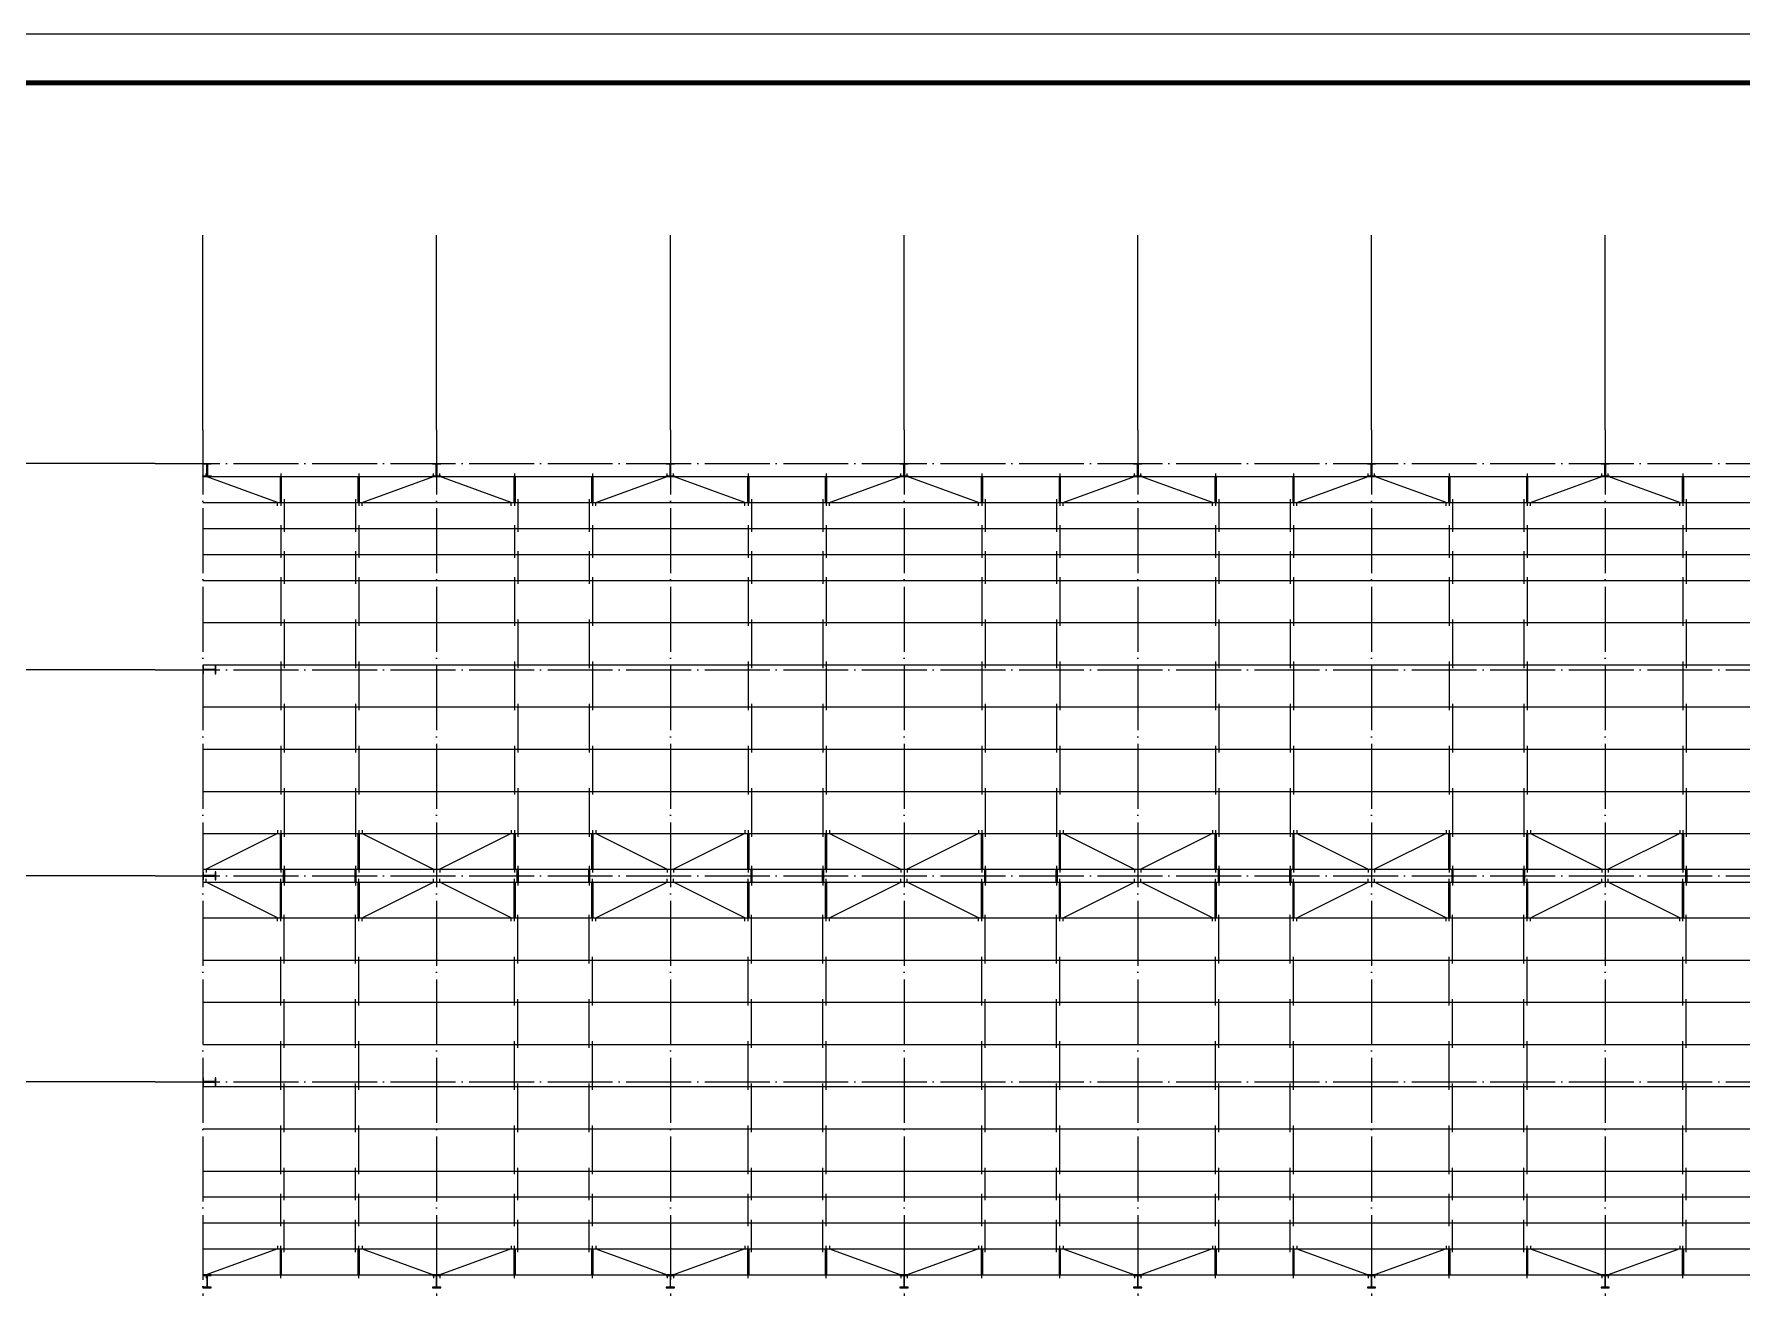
# Model space of a CAD drawing. Extents: x -307088 to 5640332, y -3541089 to -2181377.
# Drawn here: x 5487258 to 5539873, y -3386723 to -3348089 of the extents above; entities that cross this region are included whole.
import ezdxf

# ---------------------------------------------------------------- set-up
doc = ezdxf.new("R2010")
doc.units = 0
doc.header["$LTSCALE"] = 100
doc.header["$MEASUREMENT"] = 0
doc.linetypes.add('DOTE', pattern=[2.42, 2, -0.2, 0.02, -0.2])
doc.layers.get('0').update_dxf_attribs({"linetype": 'CONTINUOUS'})
for name, color, linetype in [('90', 4, 'CONTINUOUS'), ('AXIS', 3, 'CONTINUOUS'), ('COLUMN', 2, 'CONTINUOUS'), ('DOTE', 1, 'DOTE'), ('PUB_TITLE', 4, 'CONTINUOUS')]:
    doc.layers.add(name, color=color, linetype=linetype)

msp = doc.modelspace()

# ---------------------------------------------------------------- linework, layer by layer
for p, q in [((5494859.4, -3361623.3), (5494859.4, -3362623.3)), ((5497259.4, -3361623.3), (5497259.4, -3362623.3)), ((5502059.4, -3361623.3), (5502059.4, -3362623.3)), ((5504459.4, -3361623.3), (5504459.4, -3362623.3)), ((5509259.4, -3361623.3), (5509259.4, -3362623.3)), ((5511659.4, -3361623.3), (5511659.4, -3362623.3)), ((5516459.4, -3361623.3), (5516459.4, -3362623.3)), ((5518859.4, -3361623.3), (5518859.4, -3362623.3)), ((5523659.4, -3361623.3), (5523659.4, -3362623.3)), ((5526059.4, -3361623.3), (5526059.4, -3362623.3)), ((5530859.4, -3361623.3), (5530859.4, -3362623.3)), ((5533259.4, -3361623.3), (5533259.4, -3362623.3)), ((5538059.4, -3361623.3), (5538059.4, -3362623.3)), ((5494959.4, -3362423.3), (5494959.4, -3363423.3)), ((5497159.4, -3362423.3), (5497159.4, -3363423.3)), ((5502159.4, -3362423.3), (5502159.4, -3363423.3)), ((5504359.4, -3362423.3), (5504359.4, -3363423.3)), ((5509359.4, -3362423.3), (5509359.4, -3363423.3)), ((5511559.4, -3362423.3), (5511559.4, -3363423.3)), ((5516559.4, -3362423.3), (5516559.4, -3363423.3)), ((5518759.4, -3362423.3), (5518759.4, -3363423.3)), ((5523759.4, -3362423.3), (5523759.4, -3363423.3)), ((5525959.4, -3362423.3), (5525959.4, -3363423.3)), ((5530959.4, -3362423.3), (5530959.4, -3363423.3)), ((5533159.4, -3362423.3), (5533159.4, -3363423.3)), ((5538159.4, -3362423.3), (5538159.4, -3363423.3)), ((5494859.4, -3363223.3), (5494859.4, -3364223.3)), ((5497259.4, -3363223.3), (5497259.4, -3364223.3)), ((5502059.4, -3363223.3), (5502059.4, -3364223.3)), ((5504459.4, -3363223.3), (5504459.4, -3364223.3)), ((5509259.4, -3363223.3), (5509259.4, -3364223.3)), ((5511659.4, -3363223.3), (5511659.4, -3364223.3)), ((5516459.4, -3363223.3), (5516459.4, -3364223.3)), ((5518859.4, -3363223.3), (5518859.4, -3364223.3)), ((5523659.4, -3363223.3), (5523659.4, -3364223.3)), ((5526059.4, -3363223.3), (5526059.4, -3364223.3)), ((5530859.4, -3363223.3), (5530859.4, -3364223.3)), ((5533259.4, -3363223.3), (5533259.4, -3364223.3)), ((5538059.4, -3363223.3), (5538059.4, -3364223.3)), ((5494959.4, -3364023.3), (5494959.4, -3365023.3)), ((5497159.4, -3364023.3), (5497159.4, -3365023.3)), ((5502159.4, -3364023.3), (5502159.4, -3365023.3)), ((5504359.4, -3364023.3), (5504359.4, -3365023.3)), ((5509359.4, -3364023.3), (5509359.4, -3365023.3)), ((5511559.4, -3364023.3), (5511559.4, -3365023.3)), ((5516559.4, -3364023.3), (5516559.4, -3365023.3)), ((5518759.4, -3364023.3), (5518759.4, -3365023.3)), ((5523759.4, -3364023.3), (5523759.4, -3365023.3)), ((5525959.4, -3364023.3), (5525959.4, -3365023.3)), ((5530959.4, -3364023.3), (5530959.4, -3365023.3)), ((5533159.4, -3364023.3), (5533159.4, -3365023.3)), ((5538159.4, -3364023.3), (5538159.4, -3365023.3)), ((5494859.4, -3364823.3), (5494859.4, -3366323.3)), ((5497259.4, -3364823.3), (5497259.4, -3366323.3)), ((5502059.4, -3364823.3), (5502059.4, -3366323.3)), ((5504459.4, -3364823.3), (5504459.4, -3366323.3)), ((5509259.4, -3364823.3), (5509259.4, -3366323.3)), ((5511659.4, -3364823.3), (5511659.4, -3366323.3)), ((5516459.4, -3364823.3), (5516459.4, -3366323.3)), ((5518859.4, -3364823.3), (5518859.4, -3366323.3)), ((5523659.4, -3364823.3), (5523659.4, -3366323.3)), ((5526059.4, -3364823.3), (5526059.4, -3366323.3)), ((5530859.4, -3364823.3), (5530859.4, -3366323.3)), ((5533259.4, -3364823.3), (5533259.4, -3366323.3)), ((5538059.4, -3364823.3), (5538059.4, -3366323.3)), ((5494959.4, -3366123.3), (5494959.4, -3367623.3)), ((5497159.4, -3366123.3), (5497159.4, -3367623.3)), ((5502159.4, -3366123.3), (5502159.4, -3367623.3)), ((5504359.4, -3366123.3), (5504359.4, -3367623.3)), ((5509359.4, -3366123.3), (5509359.4, -3367623.3)), ((5511559.4, -3366123.3), (5511559.4, -3367623.3)), ((5516559.4, -3366123.3), (5516559.4, -3367623.3)), ((5518759.4, -3366123.3), (5518759.4, -3367623.3)), ((5523759.4, -3366123.3), (5523759.4, -3367623.3)), ((5525959.4, -3366123.3), (5525959.4, -3367623.3)), ((5530959.4, -3366123.3), (5530959.4, -3367623.3)), ((5533159.4, -3366123.3), (5533159.4, -3367623.3)), ((5538159.4, -3366123.3), (5538159.4, -3367623.3)), ((5494859.4, -3367423.3), (5494859.4, -3368923.3)), ((5497259.4, -3367423.3), (5497259.4, -3368923.3)), ((5502059.4, -3367423.3), (5502059.4, -3368923.3)), ((5504459.4, -3367423.3), (5504459.4, -3368923.3)), ((5509259.4, -3367423.3), (5509259.4, -3368923.3)), ((5511659.4, -3367423.3), (5511659.4, -3368923.3)), ((5516459.4, -3367423.3), (5516459.4, -3368923.3)), ((5518859.4, -3367423.3), (5518859.4, -3368923.3)), ((5523659.4, -3367423.3), (5523659.4, -3368923.3)), ((5526059.4, -3367423.3), (5526059.4, -3368923.3)), ((5530859.4, -3367423.3), (5530859.4, -3368923.3)), ((5533259.4, -3367423.3), (5533259.4, -3368923.3)), ((5538059.4, -3367423.3), (5538059.4, -3368923.3)), ((5494959.4, -3368723.3), (5494959.4, -3370223.3)), ((5497159.4, -3368723.3), (5497159.4, -3370223.3)), ((5502159.4, -3368723.3), (5502159.4, -3370223.3)), ((5504359.4, -3368723.3), (5504359.4, -3370223.3)), ((5509359.4, -3368723.3), (5509359.4, -3370223.3)), ((5511559.4, -3368723.3), (5511559.4, -3370223.3)), ((5516559.4, -3368723.3), (5516559.4, -3370223.3)), ((5518759.4, -3368723.3), (5518759.4, -3370223.3)), ((5523759.4, -3368723.3), (5523759.4, -3370223.3)), ((5525959.4, -3368723.3), (5525959.4, -3370223.3)), ((5530959.4, -3368723.3), (5530959.4, -3370223.3)), ((5533159.4, -3368723.3), (5533159.4, -3370223.3)), ((5538159.4, -3368723.3), (5538159.4, -3370223.3)), ((5494859.4, -3370023.3), (5494859.4, -3371523.3)), ((5497259.4, -3370023.3), (5497259.4, -3371523.3)), ((5502059.4, -3370023.3), (5502059.4, -3371523.3)), ((5504459.4, -3370023.3), (5504459.4, -3371523.3)), ((5509259.4, -3370023.3), (5509259.4, -3371523.3)), ((5511659.4, -3370023.3), (5511659.4, -3371523.3)), ((5516459.4, -3370023.3), (5516459.4, -3371523.3)), ((5518859.4, -3370023.3), (5518859.4, -3371523.3)), ((5523659.4, -3370023.3), (5523659.4, -3371523.3)), ((5526059.4, -3370023.3), (5526059.4, -3371523.3)), ((5530859.4, -3370023.3), (5530859.4, -3371523.3)), ((5533259.4, -3370023.3), (5533259.4, -3371523.3)), ((5538059.4, -3370023.3), (5538059.4, -3371523.3)), ((5494959.4, -3371323.3), (5494959.4, -3372823.3)), ((5497159.4, -3371323.3), (5497159.4, -3372823.3)), ((5502159.4, -3371323.3), (5502159.4, -3372823.3)), ((5504359.4, -3371323.3), (5504359.4, -3372823.3)), ((5509359.4, -3371323.3), (5509359.4, -3372823.3)), ((5511559.4, -3371323.3), (5511559.4, -3372823.3)), ((5516559.4, -3371323.3), (5516559.4, -3372823.3)), ((5518759.4, -3371323.3), (5518759.4, -3372823.3)), ((5523759.4, -3371323.3), (5523759.4, -3372823.3)), ((5525959.4, -3371323.3), (5525959.4, -3372823.3)), ((5530959.4, -3371323.3), (5530959.4, -3372823.3)), ((5533159.4, -3371323.3), (5533159.4, -3372823.3)), ((5538159.4, -3371323.3), (5538159.4, -3372823.3)), ((5494859.4, -3372623.3), (5494859.4, -3373923.3)), ((5497259.4, -3372623.3), (5497259.4, -3373923.3)), ((5502059.4, -3372623.3), (5502059.4, -3373923.3)), ((5504459.4, -3372623.3), (5504459.4, -3373923.3)), ((5509259.4, -3372623.3), (5509259.4, -3373923.3)), ((5511659.4, -3372623.3), (5511659.4, -3373923.3)), ((5516459.4, -3372623.3), (5516459.4, -3373923.3)), ((5518859.4, -3372623.3), (5518859.4, -3373923.3)), ((5523659.4, -3372623.3), (5523659.4, -3373923.3)), ((5526059.4, -3372623.3), (5526059.4, -3373923.3)), ((5530859.4, -3372623.3), (5530859.4, -3373923.3)), ((5533259.4, -3372623.3), (5533259.4, -3373923.3)), ((5538059.4, -3372623.3), (5538059.4, -3373923.3)), ((5494859.4, -3375423.3), (5494859.4, -3374123.3)), ((5494959.2, -3373723.3), (5494959.2, -3374323.3)), ((5497159.4, -3373723.3), (5497159.4, -3374323.3)), ((5497259.4, -3375423.3), (5497259.4, -3374123.3)), ((5502059.4, -3375423.3), (5502059.4, -3374123.3)), ((5502159.2, -3373723.3), (5502159.2, -3374323.3)), ((5504359.4, -3373723.3), (5504359.4, -3374323.3)), ((5504459.4, -3375423.3), (5504459.4, -3374123.3)), ((5509259.4, -3375423.3), (5509259.4, -3374123.3)), ((5509359.2, -3373723.3), (5509359.2, -3374323.3)), ((5511559.4, -3373723.3), (5511559.4, -3374323.3)), ((5511659.4, -3375423.3), (5511659.4, -3374123.3)), ((5516459.4, -3375423.3), (5516459.4, -3374123.3)), ((5516559.2, -3373723.3), (5516559.2, -3374323.3)), ((5518759.4, -3373723.3), (5518759.4, -3374323.3)), ((5518859.4, -3375423.3), (5518859.4, -3374123.3)), ((5523659.4, -3375423.3), (5523659.4, -3374123.3)), ((5523759.2, -3373723.3), (5523759.2, -3374323.3)), ((5525959.4, -3373723.3), (5525959.4, -3374323.3)), ((5526059.4, -3375423.3), (5526059.4, -3374123.3)), ((5530859.4, -3375423.3), (5530859.4, -3374123.3)), ((5530959.2, -3373723.3), (5530959.2, -3374323.3)), ((5533159.4, -3373723.3), (5533159.4, -3374323.3)), ((5533259.4, -3375423.3), (5533259.4, -3374123.3)), ((5538059.4, -3375423.3), (5538059.4, -3374123.3)), ((5538159.2, -3373723.3), (5538159.2, -3374323.3)), ((5494959.4, -3376723.3), (5494959.4, -3375223.3)), ((5497159.4, -3376723.3), (5497159.4, -3375223.3)), ((5502159.4, -3376723.3), (5502159.4, -3375223.3)), ((5504359.4, -3376723.3), (5504359.4, -3375223.3)), ((5509359.4, -3376723.3), (5509359.4, -3375223.3)), ((5511559.4, -3376723.3), (5511559.4, -3375223.3)), ((5516559.4, -3376723.3), (5516559.4, -3375223.3)), ((5518759.4, -3376723.3), (5518759.4, -3375223.3)), ((5523759.4, -3376723.3), (5523759.4, -3375223.3)), ((5525959.4, -3376723.3), (5525959.4, -3375223.3)), ((5530959.4, -3376723.3), (5530959.4, -3375223.3)), ((5533159.4, -3376723.3), (5533159.4, -3375223.3)), ((5538159.4, -3376723.3), (5538159.4, -3375223.3)), ((5494859.4, -3378023.3), (5494859.4, -3376523.3)), ((5497259.4, -3378023.3), (5497259.4, -3376523.3)), ((5502059.4, -3378023.3), (5502059.4, -3376523.3)), ((5504459.4, -3378023.3), (5504459.4, -3376523.3)), ((5509259.4, -3378023.3), (5509259.4, -3376523.3)), ((5511659.4, -3378023.3), (5511659.4, -3376523.3)), ((5516459.4, -3378023.3), (5516459.4, -3376523.3)), ((5518859.4, -3378023.3), (5518859.4, -3376523.3)), ((5523659.4, -3378023.3), (5523659.4, -3376523.3)), ((5526059.4, -3378023.3), (5526059.4, -3376523.3)), ((5530859.4, -3378023.3), (5530859.4, -3376523.3)), ((5533259.4, -3378023.3), (5533259.4, -3376523.3)), ((5538059.4, -3378023.3), (5538059.4, -3376523.3)), ((5494959.4, -3379323.3), (5494959.4, -3377823.3)), ((5497159.4, -3379323.3), (5497159.4, -3377823.3)), ((5502159.4, -3379323.3), (5502159.4, -3377823.3)), ((5504359.4, -3379323.3), (5504359.4, -3377823.3)), ((5509359.4, -3379323.3), (5509359.4, -3377823.3)), ((5511559.4, -3379323.3), (5511559.4, -3377823.3)), ((5516559.4, -3379323.3), (5516559.4, -3377823.3)), ((5518759.4, -3379323.3), (5518759.4, -3377823.3)), ((5523759.4, -3379323.3), (5523759.4, -3377823.3)), ((5525959.4, -3379323.3), (5525959.4, -3377823.3)), ((5530959.4, -3379323.3), (5530959.4, -3377823.3)), ((5533159.4, -3379323.3), (5533159.4, -3377823.3)), ((5538159.4, -3379323.3), (5538159.4, -3377823.3)), ((5494859.4, -3380623.3), (5494859.4, -3379123.3)), ((5497259.4, -3380623.3), (5497259.4, -3379123.3)), ((5502059.4, -3380623.3), (5502059.4, -3379123.3)), ((5504459.4, -3380623.3), (5504459.4, -3379123.3)), ((5509259.4, -3380623.3), (5509259.4, -3379123.3)), ((5511659.4, -3380623.3), (5511659.4, -3379123.3)), ((5516459.4, -3380623.3), (5516459.4, -3379123.3)), ((5518859.4, -3380623.3), (5518859.4, -3379123.3)), ((5523659.4, -3380623.3), (5523659.4, -3379123.3)), ((5526059.4, -3380623.3), (5526059.4, -3379123.3)), ((5530859.4, -3380623.3), (5530859.4, -3379123.3)), ((5533259.4, -3380623.3), (5533259.4, -3379123.3)), ((5538059.4, -3380623.3), (5538059.4, -3379123.3)), ((5494959.4, -3381923.3), (5494959.4, -3380423.3)), ((5497159.4, -3381923.3), (5497159.4, -3380423.3)), ((5502159.4, -3381923.3), (5502159.4, -3380423.3)), ((5504359.4, -3381923.3), (5504359.4, -3380423.3)), ((5509359.4, -3381923.3), (5509359.4, -3380423.3)), ((5511559.4, -3381923.3), (5511559.4, -3380423.3)), ((5516559.4, -3381923.3), (5516559.4, -3380423.3)), ((5518759.4, -3381923.3), (5518759.4, -3380423.3)), ((5523759.4, -3381923.3), (5523759.4, -3380423.3)), ((5525959.4, -3381923.3), (5525959.4, -3380423.3)), ((5530959.4, -3381923.3), (5530959.4, -3380423.3)), ((5533159.4, -3381923.3), (5533159.4, -3380423.3)), ((5538159.4, -3381923.3), (5538159.4, -3380423.3)), ((5494859.4, -3383223.3), (5494859.4, -3381723.3)), ((5497259.4, -3383223.3), (5497259.4, -3381723.3)), ((5502059.4, -3383223.3), (5502059.4, -3381723.3)), ((5504459.4, -3383223.3), (5504459.4, -3381723.3)), ((5509259.4, -3383223.3), (5509259.4, -3381723.3)), ((5511659.4, -3383223.3), (5511659.4, -3381723.3)), ((5516459.4, -3383223.3), (5516459.4, -3381723.3)), ((5518859.4, -3383223.3), (5518859.4, -3381723.3)), ((5523659.4, -3383223.3), (5523659.4, -3381723.3)), ((5526059.4, -3383223.3), (5526059.4, -3381723.3)), ((5530859.4, -3383223.3), (5530859.4, -3381723.3)), ((5533259.4, -3383223.3), (5533259.4, -3381723.3)), ((5538059.4, -3383223.3), (5538059.4, -3381723.3)), ((5494959.4, -3384023.3), (5494959.4, -3383023.3)), ((5497159.4, -3384023.3), (5497159.4, -3383023.3)), ((5502159.4, -3384023.3), (5502159.4, -3383023.3)), ((5504359.4, -3384023.3), (5504359.4, -3383023.3)), ((5509359.4, -3384023.3), (5509359.4, -3383023.3)), ((5511559.4, -3384023.3), (5511559.4, -3383023.3)), ((5516559.4, -3384023.3), (5516559.4, -3383023.3)), ((5518759.4, -3384023.3), (5518759.4, -3383023.3)), ((5523759.4, -3384023.3), (5523759.4, -3383023.3)), ((5525959.4, -3384023.3), (5525959.4, -3383023.3)), ((5530959.4, -3384023.3), (5530959.4, -3383023.3)), ((5533159.4, -3384023.3), (5533159.4, -3383023.3)), ((5538159.4, -3384023.3), (5538159.4, -3383023.3)), ((5494859.4, -3384823.3), (5494859.4, -3383823.3)), ((5497259.4, -3384823.3), (5497259.4, -3383823.3)), ((5502059.4, -3384823.3), (5502059.4, -3383823.3)), ((5504459.4, -3384823.3), (5504459.4, -3383823.3)), ((5509259.4, -3384823.3), (5509259.4, -3383823.3)), ((5511659.4, -3384823.3), (5511659.4, -3383823.3)), ((5516459.4, -3384823.3), (5516459.4, -3383823.3)), ((5518859.4, -3384823.3), (5518859.4, -3383823.3)), ((5523659.4, -3384823.3), (5523659.4, -3383823.3)), ((5526059.4, -3384823.3), (5526059.4, -3383823.3)), ((5530859.4, -3384823.3), (5530859.4, -3383823.3)), ((5533259.4, -3384823.3), (5533259.4, -3383823.3)), ((5538059.4, -3384823.3), (5538059.4, -3383823.3)), ((5494959.4, -3385623.3), (5494959.4, -3384623.3)), ((5497159.4, -3385623.3), (5497159.4, -3384623.3)), ((5502159.4, -3385623.3), (5502159.4, -3384623.3)), ((5504359.4, -3385623.3), (5504359.4, -3384623.3)), ((5509359.4, -3385623.3), (5509359.4, -3384623.3)), ((5511559.4, -3385623.3), (5511559.4, -3384623.3)), ((5516559.4, -3385623.3), (5516559.4, -3384623.3)), ((5518759.4, -3385623.3), (5518759.4, -3384623.3)), ((5523759.4, -3385623.3), (5523759.4, -3384623.3)), ((5525959.4, -3385623.3), (5525959.4, -3384623.3)), ((5530959.4, -3385623.3), (5530959.4, -3384623.3)), ((5533159.4, -3385623.3), (5533159.4, -3384623.3)), ((5538159.4, -3385623.3), (5538159.4, -3384623.3)), ((5494859.4, -3386423.3), (5494859.4, -3385423.3)), ((5497259.4, -3386423.3), (5497259.4, -3385423.3)), ((5502059.4, -3386423.3), (5502059.4, -3385423.3)), ((5504459.4, -3386423.3), (5504459.4, -3385423.3)), ((5509259.4, -3386423.3), (5509259.4, -3385423.3)), ((5511659.4, -3386423.3), (5511659.4, -3385423.3)), ((5516459.4, -3386423.3), (5516459.4, -3385423.3)), ((5518859.4, -3386423.3), (5518859.4, -3385423.3)), ((5523659.4, -3386423.3), (5523659.4, -3385423.3)), ((5526059.4, -3386423.3), (5526059.4, -3385423.3)), ((5530859.4, -3386423.3), (5530859.4, -3385423.3)), ((5533259.4, -3386423.3), (5533259.4, -3385423.3)), ((5538059.4, -3386423.3), (5538059.4, -3385423.3))]:
    msp.add_line(p, q)
for points in [[(5494759.1, -3362623.3), (5494759.1, -3362523.3), (5492559.4, -3361723.3), (5492559.4, -3361623.3)], [(5497359.4, -3362623.3), (5497359.4, -3362523.3), (5499559.4, -3361723.3), (5499559.4, -3361623.3)], [(5501959.1, -3362623.3), (5501959.1, -3362523.3), (5499759.4, -3361723.3), (5499759.4, -3361623.3)], [(5504559.4, -3362623.3), (5504559.4, -3362523.3), (5506759.4, -3361723.3), (5506759.4, -3361623.3)], [(5509159.1, -3362623.3), (5509159.1, -3362523.3), (5506959.4, -3361723.3), (5506959.4, -3361623.3)], [(5511759.4, -3362623.3), (5511759.4, -3362523.3), (5513959.4, -3361723.3), (5513959.4, -3361623.3)], [(5516359.1, -3362623.3), (5516359.1, -3362523.3), (5514159.4, -3361723.3), (5514159.4, -3361623.3)], [(5518959.4, -3362623.3), (5518959.4, -3362523.3), (5521159.4, -3361723.3), (5521159.4, -3361623.3)], [(5523559.1, -3362623.3), (5523559.1, -3362523.3), (5521359.4, -3361723.3), (5521359.4, -3361623.3)], [(5526159.4, -3362623.3), (5526159.4, -3362523.3), (5528359.4, -3361723.3), (5528359.4, -3361623.3)], [(5530759.1, -3362623.3), (5530759.1, -3362523.3), (5528559.4, -3361723.3), (5528559.4, -3361623.3)], [(5533359.4, -3362623.3), (5533359.4, -3362523.3), (5535559.4, -3361723.3), (5535559.4, -3361623.3)], [(5537959.1, -3362623.3), (5537959.1, -3362523.3), (5535759.4, -3361723.3), (5535759.4, -3361623.3)], [(5494759.1, -3372623.3), (5494759.1, -3372723.3), (5492559.4, -3373823.3), (5492559.4, -3373923.3)], [(5497359.4, -3372623.3), (5497359.4, -3372723.3), (5499559.4, -3373823.3), (5499559.4, -3373923.3)], [(5501959.1, -3372623.3), (5501959.1, -3372723.3), (5499759.4, -3373823.3), (5499759.4, -3373923.3)], [(5504559.4, -3372623.3), (5504559.4, -3372723.3), (5506759.4, -3373823.3), (5506759.4, -3373923.3)], [(5509159.1, -3372623.3), (5509159.1, -3372723.3), (5506959.4, -3373823.3), (5506959.4, -3373923.3)], [(5511759.4, -3372623.3), (5511759.4, -3372723.3), (5513959.4, -3373823.3), (5513959.4, -3373923.3)], [(5516359.1, -3372623.3), (5516359.1, -3372723.3), (5514159.4, -3373823.3), (5514159.4, -3373923.3)], [(5518959.4, -3372623.3), (5518959.4, -3372723.3), (5521159.4, -3373823.3), (5521159.4, -3373923.3)], [(5523559.1, -3372623.3), (5523559.1, -3372723.3), (5521359.4, -3373823.3), (5521359.4, -3373923.3)], [(5526159.4, -3372623.3), (5526159.4, -3372723.3), (5528359.4, -3373823.3), (5528359.4, -3373923.3)], [(5530759.1, -3372623.3), (5530759.1, -3372723.3), (5528559.4, -3373823.3), (5528559.4, -3373923.3)], [(5533359.4, -3372623.3), (5533359.4, -3372723.3), (5535559.4, -3373823.3), (5535559.4, -3373923.3)], [(5537959.1, -3372623.3), (5537959.1, -3372723.3), (5535759.4, -3373823.3), (5535759.4, -3373923.3)], [(5494759.1, -3375423.3), (5494759.1, -3375323.3), (5492559.4, -3374223.3), (5492559.4, -3374123.3)], [(5497359.4, -3375423.3), (5497359.4, -3375323.3), (5499559.4, -3374223.3), (5499559.4, -3374123.3)], [(5501959.1, -3375423.3), (5501959.1, -3375323.3), (5499759.4, -3374223.3), (5499759.4, -3374123.3)], [(5504559.4, -3375423.3), (5504559.4, -3375323.3), (5506759.4, -3374223.3), (5506759.4, -3374123.3)], [(5509159.1, -3375423.3), (5509159.1, -3375323.3), (5506959.4, -3374223.3), (5506959.4, -3374123.3)], [(5511759.4, -3375423.3), (5511759.4, -3375323.3), (5513959.4, -3374223.3), (5513959.4, -3374123.3)], [(5516359.1, -3375423.3), (5516359.1, -3375323.3), (5514159.4, -3374223.3), (5514159.4, -3374123.3)], [(5518959.4, -3375423.3), (5518959.4, -3375323.3), (5521159.4, -3374223.3), (5521159.4, -3374123.3)], [(5523559.1, -3375423.3), (5523559.1, -3375323.3), (5521359.4, -3374223.3), (5521359.4, -3374123.3)], [(5526159.4, -3375423.3), (5526159.4, -3375323.3), (5528359.4, -3374223.3), (5528359.4, -3374123.3)], [(5530759.1, -3375423.3), (5530759.1, -3375323.3), (5528559.4, -3374223.3), (5528559.4, -3374123.3)], [(5533359.4, -3375423.3), (5533359.4, -3375323.3), (5535559.4, -3374223.3), (5535559.4, -3374123.3)], [(5537959.1, -3375423.3), (5537959.1, -3375323.3), (5535759.4, -3374223.3), (5535759.4, -3374123.3)], [(5494759.1, -3385423.3), (5494759.1, -3385523.3), (5492559.4, -3386323.3), (5492559.4, -3386423.3)], [(5497359.4, -3385423.3), (5497359.4, -3385523.3), (5499559.4, -3386323.3), (5499559.4, -3386423.3)], [(5501959.1, -3385423.3), (5501959.1, -3385523.3), (5499759.4, -3386323.3), (5499759.4, -3386423.3)], [(5504559.4, -3385423.3), (5504559.4, -3385523.3), (5506759.4, -3386323.3), (5506759.4, -3386423.3)], [(5509159.1, -3385423.3), (5509159.1, -3385523.3), (5506959.4, -3386323.3), (5506959.4, -3386423.3)], [(5511759.4, -3385423.3), (5511759.4, -3385523.3), (5513959.4, -3386323.3), (5513959.4, -3386423.3)], [(5516359.1, -3385423.3), (5516359.1, -3385523.3), (5514159.4, -3386323.3), (5514159.4, -3386423.3)], [(5518959.4, -3385423.3), (5518959.4, -3385523.3), (5521159.4, -3386323.3), (5521159.4, -3386423.3)], [(5523559.1, -3385423.3), (5523559.1, -3385523.3), (5521359.4, -3386323.3), (5521359.4, -3386423.3)], [(5526159.4, -3385423.3), (5526159.4, -3385523.3), (5528359.4, -3386323.3), (5528359.4, -3386423.3)], [(5530759.1, -3385423.3), (5530759.1, -3385523.3), (5528559.4, -3386323.3), (5528559.4, -3386423.3)], [(5533359.4, -3385423.3), (5533359.4, -3385523.3), (5535559.4, -3386323.3), (5535559.4, -3386423.3)], [(5537959.1, -3385423.3), (5537959.1, -3385523.3), (5535759.4, -3386323.3), (5535759.4, -3386423.3)]]:
    msp.add_lwpolyline(points)
at = {"const_width": 80}
for points in [[(5494859.4, -3362523.3), (5494859.4, -3361723.3)], [(5497259.4, -3362523.3), (5497259.4, -3361723.3)], [(5502059.4, -3362523.3), (5502059.4, -3361723.3)], [(5504459.4, -3362523.3), (5504459.4, -3361723.3)], [(5509259.4, -3362523.3), (5509259.4, -3361723.3)], [(5511659.4, -3362523.3), (5511659.4, -3361723.3)], [(5516459.4, -3362523.3), (5516459.4, -3361723.3)], [(5518859.4, -3362523.3), (5518859.4, -3361723.3)], [(5523659.4, -3362523.3), (5523659.4, -3361723.3)], [(5526059.4, -3362523.3), (5526059.4, -3361723.3)], [(5530859.4, -3362523.3), (5530859.4, -3361723.3)], [(5533259.4, -3362523.3), (5533259.4, -3361723.3)], [(5538059.4, -3362523.3), (5538059.4, -3361723.3)], [(5494859.4, -3373823.3), (5494859.4, -3372723.3)], [(5497259.4, -3373823.3), (5497259.4, -3372723.3)], [(5502059.4, -3373823.3), (5502059.4, -3372723.3)], [(5504459.4, -3373823.3), (5504459.4, -3372723.3)], [(5509259.4, -3373823.3), (5509259.4, -3372723.3)], [(5511659.4, -3373823.3), (5511659.4, -3372723.3)], [(5516459.4, -3373823.3), (5516459.4, -3372723.3)], [(5518859.4, -3373823.3), (5518859.4, -3372723.3)], [(5523659.4, -3373823.3), (5523659.4, -3372723.3)], [(5526059.4, -3373823.3), (5526059.4, -3372723.3)], [(5530859.4, -3373823.3), (5530859.4, -3372723.3)], [(5533259.4, -3373823.3), (5533259.4, -3372723.3)], [(5538059.4, -3373823.3), (5538059.4, -3372723.3)], [(5494859.4, -3374223.3), (5494859.4, -3375323.3)], [(5494959.2, -3373823.3), (5494959.2, -3374223.3)], [(5497159.4, -3373823.3), (5497159.4, -3374223.3)], [(5497259.4, -3374223.3), (5497259.4, -3375323.3)], [(5502059.4, -3374223.3), (5502059.4, -3375323.3)], [(5502159.2, -3373823.3), (5502159.2, -3374223.3)], [(5504359.4, -3373823.3), (5504359.4, -3374223.3)], [(5504459.4, -3374223.3), (5504459.4, -3375323.3)], [(5509259.4, -3374223.3), (5509259.4, -3375323.3)], [(5509359.2, -3373823.3), (5509359.2, -3374223.3)], [(5511559.4, -3373823.3), (5511559.4, -3374223.3)], [(5511659.4, -3374223.3), (5511659.4, -3375323.3)], [(5516459.4, -3374223.3), (5516459.4, -3375323.3)], [(5516559.2, -3373823.3), (5516559.2, -3374223.3)], [(5518759.4, -3373823.3), (5518759.4, -3374223.3)], [(5518859.4, -3374223.3), (5518859.4, -3375323.3)], [(5523659.4, -3374223.3), (5523659.4, -3375323.3)], [(5523759.2, -3373823.3), (5523759.2, -3374223.3)], [(5525959.4, -3373823.3), (5525959.4, -3374223.3)], [(5526059.4, -3374223.3), (5526059.4, -3375323.3)], [(5530859.4, -3374223.3), (5530859.4, -3375323.3)], [(5530959.2, -3373823.3), (5530959.2, -3374223.3)], [(5533159.4, -3373823.3), (5533159.4, -3374223.3)], [(5533259.4, -3374223.3), (5533259.4, -3375323.3)], [(5538059.4, -3374223.3), (5538059.4, -3375323.3)], [(5538159.2, -3373823.3), (5538159.2, -3374223.3)], [(5494859.4, -3385523.3), (5494859.4, -3386323.3)], [(5497259.4, -3385523.3), (5497259.4, -3386323.3)], [(5502059.4, -3385523.3), (5502059.4, -3386323.3)], [(5504459.4, -3385523.3), (5504459.4, -3386323.3)], [(5509259.4, -3385523.3), (5509259.4, -3386323.3)], [(5511659.4, -3385523.3), (5511659.4, -3386323.3)], [(5516459.4, -3385523.3), (5516459.4, -3386323.3)], [(5518859.4, -3385523.3), (5518859.4, -3386323.3)], [(5523659.4, -3385523.3), (5523659.4, -3386323.3)], [(5526059.4, -3385523.3), (5526059.4, -3386323.3)], [(5530859.4, -3385523.3), (5530859.4, -3386323.3)], [(5533259.4, -3385523.3), (5533259.4, -3386323.3)], [(5538059.4, -3385523.3), (5538059.4, -3386323.3)]]:
    msp.add_lwpolyline(points, dxfattribs=at)
at = {"layer": '90', "color": 3}
for p, q in [((5492459.4, -3361723.3), (5550059.4, -3361723.3)), ((5492459.4, -3362523.3), (5550059.4, -3362523.3)), ((5492459.4, -3363323.3), (5550059.4, -3363323.3)), ((5492459.4, -3364123.3), (5550059.4, -3364123.3)), ((5492459.4, -3364923.3), (5550059.4, -3364923.3)), ((5492459.4, -3366223.3), (5550059.4, -3366223.3)), ((5492459.4, -3367523.3), (5550059.4, -3367523.3)), ((5492459.4, -3368823.3), (5550059.4, -3368823.3)), ((5492459.4, -3370123.3), (5550059.4, -3370123.3)), ((5492459.4, -3371423.3), (5550059.4, -3371423.3)), ((5492459.4, -3372723.3), (5550059.4, -3372723.3)), ((5492459.4, -3373823.3), (5550059.4, -3373823.3)), ((5492459.4, -3374223.3), (5550059.4, -3374223.3)), ((5492459.4, -3375323.3), (5550059.4, -3375323.3)), ((5492459.4, -3376623.3), (5550059.4, -3376623.3)), ((5492459.4, -3377923.3), (5550059.4, -3377923.3)), ((5492459.4, -3379223.3), (5550059.4, -3379223.3)), ((5492459.4, -3380523.3), (5550059.4, -3380523.3)), ((5492459.4, -3381823.3), (5550059.4, -3381823.3)), ((5492459.4, -3383123.3), (5550059.4, -3383123.3)), ((5492459.4, -3383923.3), (5550059.4, -3383923.3)), ((5492459.4, -3384723.3), (5550059.4, -3384723.3)), ((5492459.4, -3385523.3), (5550059.4, -3385523.3)), ((5492459.4, -3386323.3), (5550059.4, -3386323.3))]:
    msp.add_line(p, q, dxfattribs=at)
at = {"layer": 'AXIS'}
for p, q in [((5492459.4, -3360278.8), (5492459.4, -3354278.8)), ((5499659.4, -3360278.8), (5499659.4, -3354278.8)), ((5506859.4, -3360278.8), (5506859.4, -3354278.8)), ((5514059.4, -3360278.8), (5514059.4, -3354278.8)), ((5521259.4, -3360278.8), (5521259.4, -3354278.8)), ((5528459.4, -3360278.8), (5528459.4, -3354278.8)), ((5535659.4, -3360278.8), (5535659.4, -3354278.8)), ((5490982.3, -3361323.3), (5486818.2, -3361323.3)), ((5490982.3, -3367673.3), (5486818.2, -3367673.3)), ((5490982.3, -3374023.3), (5486818.2, -3374023.3)), ((5490982.3, -3380373.3), (5486818.2, -3380373.3))]:
    msp.add_line(p, q, dxfattribs=at)
at = {"layer": 'COLUMN', "color": 6}
for points in [[(5492709.4, -3361703.3), (5492709.4, -3361723.3), (5492459.4, -3361723.3), (5492459.4, -3361703.3), (5492574.4, -3361703.3), (5492574.4, -3361343.3), (5492459.4, -3361343.3), (5492459.4, -3361323.3), (5492709.4, -3361323.3), (5492709.4, -3361343.3), (5492594.4, -3361343.3), (5492594.4, -3361703.3)], [(5499784.4, -3361703.3), (5499784.4, -3361723.3), (5499534.4, -3361723.3), (5499534.4, -3361703.3), (5499649.4, -3361703.3), (5499649.4, -3361343.3), (5499534.4, -3361343.3), (5499534.4, -3361323.3), (5499784.4, -3361323.3), (5499784.4, -3361343.3), (5499669.4, -3361343.3), (5499669.4, -3361703.3)], [(5506984.4, -3361703.3), (5506984.4, -3361723.3), (5506734.4, -3361723.3), (5506734.4, -3361703.3), (5506849.4, -3361703.3), (5506849.4, -3361343.3), (5506734.4, -3361343.3), (5506734.4, -3361323.3), (5506984.4, -3361323.3), (5506984.4, -3361343.3), (5506869.4, -3361343.3), (5506869.4, -3361703.3)], [(5514184.4, -3361703.3), (5514184.4, -3361723.3), (5513934.4, -3361723.3), (5513934.4, -3361703.3), (5514049.4, -3361703.3), (5514049.4, -3361343.3), (5513934.4, -3361343.3), (5513934.4, -3361323.3), (5514184.4, -3361323.3), (5514184.4, -3361343.3), (5514069.4, -3361343.3), (5514069.4, -3361703.3)], [(5521384.4, -3361703.3), (5521384.4, -3361723.3), (5521134.4, -3361723.3), (5521134.4, -3361703.3), (5521249.4, -3361703.3), (5521249.4, -3361343.3), (5521134.4, -3361343.3), (5521134.4, -3361323.3), (5521384.4, -3361323.3), (5521384.4, -3361343.3), (5521269.4, -3361343.3), (5521269.4, -3361703.3)], [(5528584.4, -3361703.3), (5528584.4, -3361723.3), (5528334.4, -3361723.3), (5528334.4, -3361703.3), (5528449.4, -3361703.3), (5528449.4, -3361343.3), (5528334.4, -3361343.3), (5528334.4, -3361323.3), (5528584.4, -3361323.3), (5528584.4, -3361343.3), (5528469.4, -3361343.3), (5528469.4, -3361703.3)], [(5535784.4, -3361703.3), (5535784.4, -3361723.3), (5535534.4, -3361723.3), (5535534.4, -3361703.3), (5535649.4, -3361703.3), (5535649.4, -3361343.3), (5535534.4, -3361343.3), (5535534.4, -3361323.3), (5535784.4, -3361323.3), (5535784.4, -3361343.3), (5535669.4, -3361343.3), (5535669.4, -3361703.3)], [(5492839.4, -3367798.3), (5492859.4, -3367798.3), (5492859.4, -3367548.3), (5492839.4, -3367548.3), (5492839.4, -3367663.3), (5492479.4, -3367663.3), (5492479.4, -3367548.3), (5492459.4, -3367548.3), (5492459.4, -3367798.3), (5492479.4, -3367798.3), (5492479.4, -3367683.3), (5492839.4, -3367683.3)], [(5492839.4, -3374148.3), (5492859.4, -3374148.3), (5492859.4, -3373898.3), (5492839.4, -3373898.3), (5492839.4, -3374013.3), (5492479.4, -3374013.3), (5492479.4, -3373898.3), (5492459.4, -3373898.3), (5492459.4, -3374148.3), (5492479.4, -3374148.3), (5492479.4, -3374033.3), (5492839.4, -3374033.3)], [(5492839.4, -3380498.3), (5492859.4, -3380498.3), (5492859.4, -3380248.3), (5492839.4, -3380248.3), (5492839.4, -3380363.3), (5492479.4, -3380363.3), (5492479.4, -3380248.3), (5492459.4, -3380248.3), (5492459.4, -3380498.3), (5492479.4, -3380498.3), (5492479.4, -3380383.3), (5492839.4, -3380383.3)], [(5492709.4, -3386343.3), (5492709.4, -3386323.3), (5492459.4, -3386323.3), (5492459.4, -3386343.3), (5492574.4, -3386343.3), (5492574.4, -3386703.3), (5492459.4, -3386703.3), (5492459.4, -3386723.3), (5492709.4, -3386723.3), (5492709.4, -3386703.3), (5492594.4, -3386703.3), (5492594.4, -3386343.3)], [(5499784.4, -3386343.3), (5499784.4, -3386323.3), (5499534.4, -3386323.3), (5499534.4, -3386343.3), (5499649.4, -3386343.3), (5499649.4, -3386703.3), (5499534.4, -3386703.3), (5499534.4, -3386723.3), (5499784.4, -3386723.3), (5499784.4, -3386703.3), (5499669.4, -3386703.3), (5499669.4, -3386343.3)], [(5506984.4, -3386343.3), (5506984.4, -3386323.3), (5506734.4, -3386323.3), (5506734.4, -3386343.3), (5506849.4, -3386343.3), (5506849.4, -3386703.3), (5506734.4, -3386703.3), (5506734.4, -3386723.3), (5506984.4, -3386723.3), (5506984.4, -3386703.3), (5506869.4, -3386703.3), (5506869.4, -3386343.3)], [(5514184.4, -3386343.3), (5514184.4, -3386323.3), (5513934.4, -3386323.3), (5513934.4, -3386343.3), (5514049.4, -3386343.3), (5514049.4, -3386703.3), (5513934.4, -3386703.3), (5513934.4, -3386723.3), (5514184.4, -3386723.3), (5514184.4, -3386703.3), (5514069.4, -3386703.3), (5514069.4, -3386343.3)], [(5521384.4, -3386343.3), (5521384.4, -3386323.3), (5521134.4, -3386323.3), (5521134.4, -3386343.3), (5521249.4, -3386343.3), (5521249.4, -3386703.3), (5521134.4, -3386703.3), (5521134.4, -3386723.3), (5521384.4, -3386723.3), (5521384.4, -3386703.3), (5521269.4, -3386703.3), (5521269.4, -3386343.3)], [(5528584.4, -3386343.3), (5528584.4, -3386323.3), (5528334.4, -3386323.3), (5528334.4, -3386343.3), (5528449.4, -3386343.3), (5528449.4, -3386703.3), (5528334.4, -3386703.3), (5528334.4, -3386723.3), (5528584.4, -3386723.3), (5528584.4, -3386703.3), (5528469.4, -3386703.3), (5528469.4, -3386343.3)], [(5535784.4, -3386343.3), (5535784.4, -3386323.3), (5535534.4, -3386323.3), (5535534.4, -3386343.3), (5535649.4, -3386343.3), (5535649.4, -3386703.3), (5535534.4, -3386703.3), (5535534.4, -3386723.3), (5535784.4, -3386723.3), (5535784.4, -3386703.3), (5535669.4, -3386703.3), (5535669.4, -3386343.3)]]:
    msp.add_lwpolyline(points, close=True, dxfattribs=at)
at = {"layer": 'DOTE', "color": 9, "ltscale": 10}
for p, q in [((5492459.4, -3360278.8), (5492459.4, -3387995.6)), ((5499659.4, -3360278.8), (5499659.4, -3387995.6)), ((5506859.4, -3360278.8), (5506859.4, -3387995.6)), ((5514059.4, -3360278.8), (5514059.4, -3387995.6)), ((5521259.4, -3360278.8), (5521259.4, -3387995.6)), ((5528459.4, -3360278.8), (5528459.4, -3387995.6)), ((5535659.4, -3360278.8), (5535659.4, -3387995.6)), ((5490982.3, -3361323.3), (5551188.5, -3361323.3)), ((5490982.3, -3367673.3), (5551188.5, -3367673.3)), ((5490982.3, -3374023.3), (5551188.5, -3374023.3)), ((5490982.3, -3380373.3), (5551188.5, -3380373.3))]:
    msp.add_line(p, q, dxfattribs=at)
at = {"layer": 'PUB_TITLE'}
msp.add_lwpolyline([(5479576.3, -3411089.1), (5591026.3, -3411089.1), (5591026.3, -3348089.1), (5479576.3, -3348089.1)], close=True, dxfattribs=at)
at = {"layer": 'PUB_TITLE', "const_width": 150}
msp.add_lwpolyline([(5483326.3, -3409589.1), (5589526.3, -3409589.1), (5589526.3, -3349589.1), (5483326.3, -3349589.1)], close=True, dxfattribs=at)

doc.saveas('drawing.dxf')
